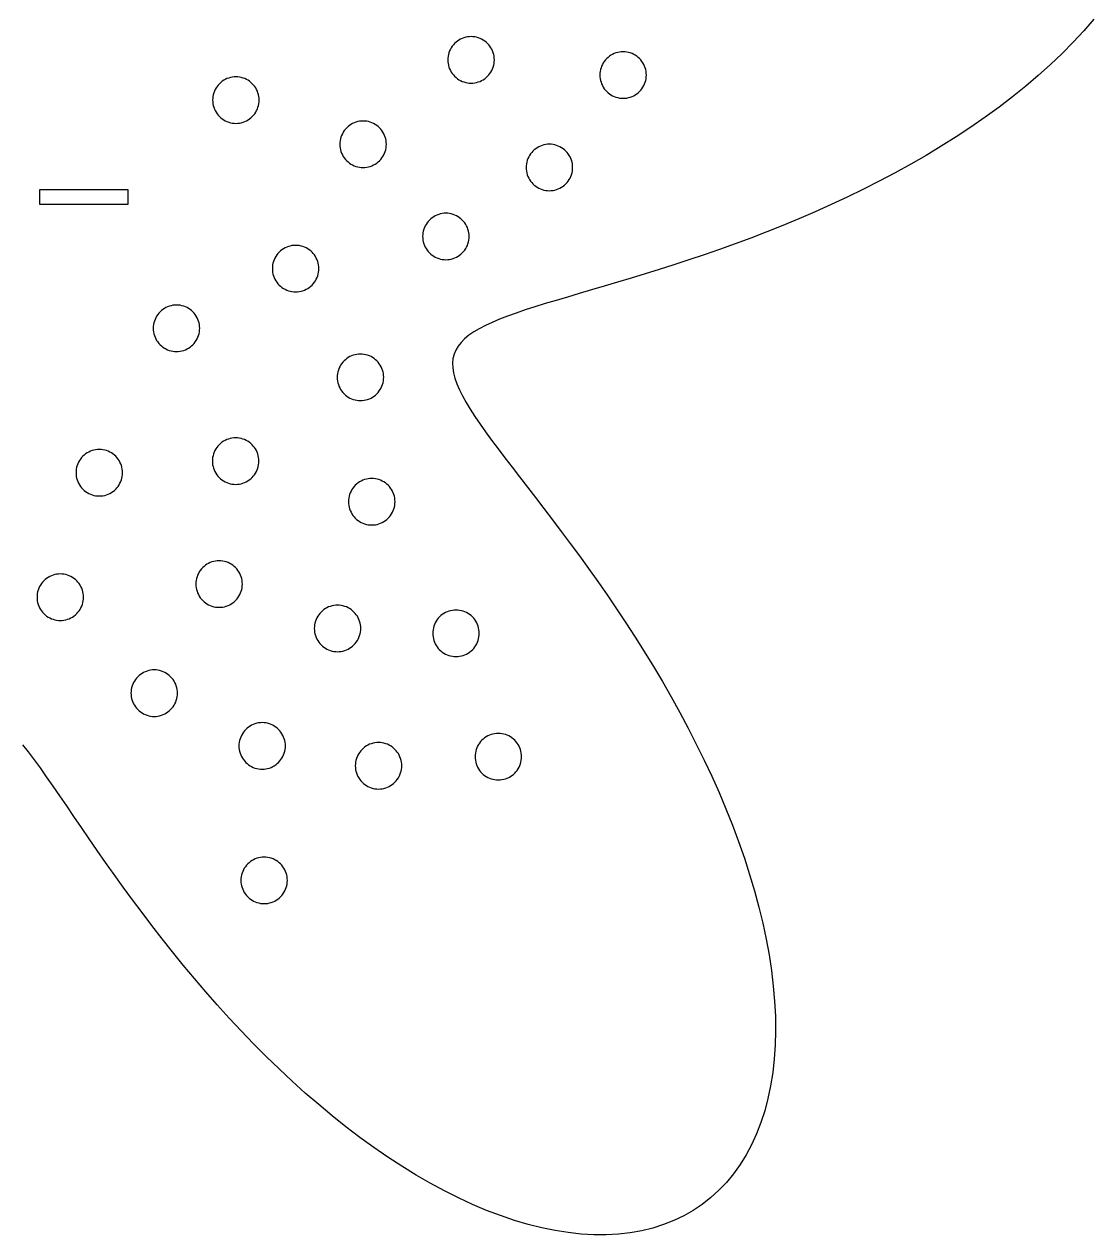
# Model space of a CAD drawing. Header units: millimetres. Extents: x 0 to 411, y 14 to 280.
# Drawn here: x 75 to 139.4, y 142.5 to 215.4 of the extents above; entities that cross this region are included whole.
import ezdxf

# ---------------------------------------------------------------- set-up
doc = ezdxf.new("R2010")
doc.units = ezdxf.units.MM
doc.layers.add('CUT', color=1, linetype='Continuous')
doc.layers.add('ENGRAVE', color=7, linetype='Continuous')

msp = doc.modelspace()

# ---------------------------------------------------------------- linework, layer by layer
at = {"layer": 'CUT'}
msp.add_lwpolyline([(139.43, 215.716), (138.829, 215.022), (138.194, 214.335), (137.524, 213.657), (136.823, 212.987), (136.09, 212.328), (135.329, 211.68), (134.54, 211.044), (133.726, 210.42), (132.888, 209.81), (132.027, 209.214), (131.147, 208.632), (130.249, 208.065), (129.334, 207.513), (128.405, 206.978), (127.464, 206.458), (126.513, 205.956), (125.553, 205.469), (124.588, 205), (123.618, 204.548), (122.646, 204.112), (122.646, 204.112), (121.675, 203.693), (120.706, 203.291), (119.741, 202.906), (118.782, 202.536), (117.831, 202.183), (116.89, 201.845), (115.962, 201.522), (115.047, 201.214), (114.149, 200.919), (113.267, 200.639), (112.406, 200.37), (111.565, 200.114), (110.747, 199.869), (109.953, 199.634), (109.185, 199.408), (108.445, 199.191), (107.732, 198.982), (107.05, 198.779), (106.399, 198.582), (105.78, 198.389), (105.194, 198.2), (104.642, 198.013), (104.125, 197.827), (103.644, 197.641), (103.2, 197.454), (102.793, 197.265), (102.423, 197.073), (102.091, 196.876), (101.797, 196.673), (101.542, 196.463), (101.325, 196.246), (101.147, 196.019), (101.007, 195.782), (100.905, 195.534), (100.841, 195.273), (100.815, 194.999), (100.826, 194.711), (100.874, 194.407), (100.957, 194.088), (101.075, 193.751), (101.228, 193.396), (101.414, 193.023), (101.633, 192.631), (101.882, 192.218), (102.162, 191.785), (102.471, 191.331), (102.808, 190.856), (103.17, 190.358), (103.558, 189.838), (103.969, 189.296), (104.402, 188.731), (104.855, 188.143), (105.326, 187.532), (105.815, 186.898), (106.319, 186.242), (106.837, 185.562), (107.366, 184.861), (107.906, 184.137), (108.454, 183.392), (109.008, 182.626), (109.566, 181.839), (110.128, 181.032), (110.69, 180.206), (111.252, 179.361), (111.81, 178.498), (112.364, 177.619), (112.912, 176.724), (113.452, 175.814), (113.982, 174.891), (114.5, 173.955), (115.006, 173.008), (115.496, 172.05), (115.97, 171.084), (116.426, 170.111), (116.863, 169.132), (117.279, 168.148), (117.673, 167.161), (118.043, 166.173), (118.388, 165.185), (118.707, 164.198), (119, 163.215), (119.264, 162.237), (119.499, 161.265), (119.704, 160.301), (119.878, 159.348), (120.021, 158.405), (120.132, 157.476), (120.209, 156.561), (120.254, 155.663), (120.265, 154.783), (120.242, 153.922), (120.185, 153.082), (120.093, 152.266), (119.967, 151.473), (119.806, 150.706), (119.612, 149.965), (119.383, 149.254), (119.12, 148.571), (118.823, 147.92), (118.494, 147.301), (118.132, 146.716), (117.738, 146.165), (117.312, 145.649), (116.856, 145.17), (116.37, 144.728), (115.855, 144.324), (115.311, 143.959), (114.74, 143.633), (114.144, 143.347), (113.522, 143.102), (112.876, 142.897), (112.207, 142.734), (111.516, 142.612), (110.806, 142.531), (110.076, 142.492), (109.328, 142.494), (108.564, 142.537), (107.785, 142.622), (106.992, 142.747), (106.186, 142.912), (105.37, 143.117), (104.545, 143.361), (103.711, 143.644), (102.87, 143.964), (102.024, 144.32), (101.175, 144.713), (100.323, 145.14), (99.469, 145.6), (98.616, 146.093), (97.765, 146.617), (96.916, 147.17), (96.071, 147.752), (95.231, 148.361), (94.398, 148.994), (93.573, 149.652), (92.756, 150.331), (91.949, 151.031), (91.153, 151.749), (90.368, 152.483), (89.596, 153.233), (88.837, 153.995), (88.092, 154.768), (87.362, 155.55), (86.648, 156.34), (85.949, 157.134), (85.267, 157.932), (84.602, 158.731), (83.955, 159.529), (83.325, 160.324), (82.713, 161.114), (82.119, 161.897), (81.543, 162.671), (80.985, 163.435), (80.446, 164.186), (79.924, 164.923), (79.421, 165.643), (78.935, 166.346), (78.466, 167.028), (78.014, 167.689), (77.579, 168.326), (77.16, 168.939), (76.756, 169.525), (76.368, 170.083), (75.993, 170.613), (75.632, 171.111), (75.283, 171.578), (74.947, 172.012)], dxfattribs=at)
for points in [[(103.227, 212.731), (103.265, 212.834), (103.295, 212.94), (103.316, 213.047), (103.329, 213.156), (103.333, 213.266), (103.329, 213.376), (103.316, 213.485), (103.295, 213.593), (103.265, 213.699), (103.227, 213.802), (103.181, 213.902), (103.127, 213.998), (103.066, 214.089), (102.998, 214.176), (102.923, 214.256), (102.843, 214.331), (102.756, 214.399), (102.665, 214.46), (102.569, 214.514), (102.469, 214.56), (102.366, 214.598), (102.26, 214.628), (102.152, 214.649), (102.043, 214.662), (101.933, 214.666), (101.823, 214.662), (101.714, 214.649), (101.607, 214.628), (101.501, 214.598), (101.398, 214.56), (101.298, 214.514), (101.202, 214.46), (101.11, 214.399), (101.024, 214.331), (100.943, 214.256), (100.869, 214.176), (100.801, 214.089), (100.74, 213.998), (100.686, 213.902), (100.64, 213.802), (100.602, 213.699), (100.572, 213.593), (100.551, 213.485), (100.538, 213.376), (100.533, 213.266), (100.538, 213.156), (100.551, 213.047), (100.572, 212.94), (100.602, 212.834), (100.64, 212.731), (100.686, 212.631), (100.74, 212.535), (100.801, 212.443), (100.869, 212.357), (100.943, 212.276), (101.024, 212.202), (101.11, 212.134), (101.202, 212.073), (101.298, 212.019), (101.398, 211.973), (101.501, 211.935), (101.607, 211.905), (101.714, 211.884), (101.823, 211.871), (101.933, 211.866), (102.043, 211.871), (102.152, 211.884), (102.26, 211.905), (102.366, 211.935), (102.469, 211.973), (102.569, 212.019), (102.665, 212.073), (102.756, 212.134), (102.843, 212.202), (102.923, 212.276), (102.998, 212.357), (103.066, 212.443), (103.127, 212.535), (103.181, 212.631), (103.227, 212.731)], [(112.382, 211.815), (112.42, 211.919), (112.45, 212.024), (112.472, 212.132), (112.484, 212.241), (112.489, 212.351), (112.484, 212.461), (112.472, 212.57), (112.45, 212.678), (112.42, 212.784), (112.382, 212.887), (112.336, 212.987), (112.282, 213.083), (112.221, 213.174), (112.153, 213.26), (112.079, 213.341), (111.998, 213.416), (111.912, 213.484), (111.82, 213.545), (111.724, 213.599), (111.625, 213.645), (111.521, 213.683), (111.416, 213.712), (111.308, 213.734), (111.199, 213.747), (111.089, 213.751), (110.979, 213.747), (110.87, 213.734), (110.762, 213.712), (110.656, 213.683), (110.553, 213.645), (110.453, 213.599), (110.357, 213.545), (110.266, 213.484), (110.18, 213.416), (110.099, 213.341), (110.024, 213.26), (109.956, 213.174), (109.895, 213.083), (109.841, 212.987), (109.795, 212.887), (109.757, 212.784), (109.727, 212.678), (109.706, 212.57), (109.693, 212.461), (109.689, 212.351), (109.693, 212.241), (109.706, 212.132), (109.727, 212.024), (109.757, 211.919), (109.795, 211.815), (109.841, 211.716), (109.895, 211.62), (109.956, 211.528), (110.024, 211.442), (110.099, 211.361), (110.18, 211.287), (110.266, 211.219), (110.357, 211.157), (110.453, 211.104), (110.553, 211.058), (110.656, 211.02), (110.762, 210.99), (110.87, 210.968), (110.979, 210.955), (111.089, 210.951), (111.199, 210.955), (111.308, 210.968), (111.416, 210.99), (111.521, 211.02), (111.625, 211.058), (111.724, 211.104), (111.82, 211.157), (111.912, 211.219), (111.998, 211.287), (112.079, 211.361), (112.153, 211.442), (112.221, 211.528), (112.282, 211.62), (112.336, 211.716), (112.382, 211.815)], [(89.062, 210.306), (89.1, 210.41), (89.129, 210.515), (89.151, 210.623), (89.164, 210.732), (89.168, 210.842), (89.164, 210.952), (89.151, 211.061), (89.129, 211.169), (89.1, 211.275), (89.062, 211.378), (89.016, 211.478), (88.962, 211.574), (88.901, 211.665), (88.833, 211.751), (88.758, 211.832), (88.677, 211.907), (88.591, 211.975), (88.5, 212.036), (88.404, 212.09), (88.304, 212.136), (88.201, 212.174), (88.095, 212.204), (87.987, 212.225), (87.878, 212.238), (87.768, 212.242), (87.658, 212.238), (87.549, 212.225), (87.441, 212.204), (87.336, 212.174), (87.232, 212.136), (87.133, 212.09), (87.037, 212.036), (86.945, 211.975), (86.859, 211.907), (86.778, 211.832), (86.704, 211.751), (86.636, 211.665), (86.574, 211.574), (86.521, 211.478), (86.475, 211.378), (86.437, 211.275), (86.407, 211.169), (86.385, 211.061), (86.372, 210.952), (86.368, 210.842), (86.372, 210.732), (86.385, 210.623), (86.407, 210.515), (86.437, 210.41), (86.475, 210.306), (86.521, 210.207), (86.574, 210.111), (86.636, 210.019), (86.704, 209.933), (86.778, 209.852), (86.859, 209.778), (86.945, 209.71), (87.037, 209.649), (87.133, 209.595), (87.232, 209.549), (87.336, 209.511), (87.441, 209.481), (87.549, 209.459), (87.658, 209.447), (87.768, 209.442), (87.878, 209.447), (87.987, 209.459), (88.095, 209.481), (88.201, 209.511), (88.304, 209.549), (88.404, 209.595), (88.5, 209.649), (88.591, 209.71), (88.677, 209.778), (88.758, 209.852), (88.833, 209.933), (88.901, 210.019), (88.962, 210.111), (89.016, 210.207), (89.062, 210.306)], [(96.677, 207.548), (96.723, 207.648), (96.761, 207.751), (96.791, 207.856), (96.812, 207.964), (96.825, 208.073), (96.83, 208.183), (96.825, 208.293), (96.812, 208.402), (96.791, 208.51), (96.761, 208.616), (96.723, 208.719), (96.677, 208.819), (96.623, 208.915), (96.562, 209.006), (96.494, 209.092), (96.419, 209.173), (96.339, 209.248), (96.252, 209.316), (96.161, 209.377), (96.065, 209.431), (95.965, 209.477), (95.862, 209.515), (95.756, 209.545), (95.649, 209.566), (95.539, 209.579), (95.43, 209.583), (95.32, 209.579), (95.211, 209.566), (95.103, 209.545), (94.997, 209.515), (94.894, 209.477), (94.794, 209.431), (94.698, 209.377), (94.607, 209.316), (94.52, 209.248), (94.44, 209.173), (94.365, 209.092), (94.297, 209.006), (94.236, 208.915), (94.182, 208.819), (94.136, 208.719), (94.098, 208.616), (94.068, 208.51), (94.047, 208.402), (94.034, 208.293), (94.03, 208.183), (94.034, 208.073), (94.047, 207.964), (94.068, 207.856), (94.098, 207.751), (94.136, 207.648), (94.182, 207.548), (94.236, 207.452), (94.297, 207.36), (94.365, 207.274), (94.44, 207.193), (94.52, 207.119), (94.607, 207.051), (94.698, 206.99), (94.794, 206.936), (94.894, 206.89), (94.997, 206.852), (95.103, 206.822), (95.211, 206.801), (95.32, 206.788), (95.43, 206.783), (95.539, 206.788), (95.649, 206.801), (95.756, 206.822), (95.862, 206.852), (95.965, 206.89), (96.065, 206.936), (96.161, 206.99), (96.252, 207.051), (96.339, 207.119), (96.419, 207.193), (96.494, 207.274), (96.562, 207.36), (96.623, 207.452), (96.677, 207.548)], [(107.896, 206.148), (107.942, 206.248), (107.98, 206.351), (108.01, 206.456), (108.031, 206.564), (108.044, 206.673), (108.048, 206.783), (108.044, 206.893), (108.031, 207.002), (108.01, 207.11), (107.98, 207.216), (107.942, 207.319), (107.896, 207.419), (107.842, 207.515), (107.781, 207.606), (107.713, 207.693), (107.638, 207.773), (107.558, 207.848), (107.471, 207.916), (107.38, 207.977), (107.284, 208.031), (107.184, 208.077), (107.081, 208.115), (106.975, 208.145), (106.867, 208.166), (106.758, 208.179), (106.648, 208.183), (106.538, 208.179), (106.429, 208.166), (106.321, 208.145), (106.216, 208.115), (106.113, 208.077), (106.013, 208.031), (105.917, 207.977), (105.825, 207.916), (105.739, 207.848), (105.658, 207.773), (105.584, 207.693), (105.516, 207.606), (105.455, 207.515), (105.401, 207.419), (105.355, 207.319), (105.317, 207.216), (105.287, 207.11), (105.266, 207.002), (105.253, 206.893), (105.248, 206.783), (105.253, 206.673), (105.266, 206.564), (105.287, 206.456), (105.317, 206.351), (105.355, 206.248), (105.401, 206.148), (105.455, 206.052), (105.516, 205.96), (105.584, 205.874), (105.658, 205.793), (105.739, 205.719), (105.825, 205.651), (105.917, 205.59), (106.013, 205.536), (106.113, 205.49), (106.216, 205.452), (106.321, 205.422), (106.429, 205.401), (106.538, 205.388), (106.648, 205.383), (106.758, 205.388), (106.867, 205.401), (106.975, 205.422), (107.081, 205.452), (107.184, 205.49), (107.284, 205.536), (107.38, 205.59), (107.471, 205.651), (107.558, 205.719), (107.638, 205.793), (107.713, 205.874), (107.781, 205.96), (107.842, 206.052), (107.896, 206.148)], [(101.707, 202.091), (101.745, 202.194), (101.775, 202.3), (101.796, 202.408), (101.809, 202.517), (101.813, 202.627), (101.809, 202.737), (101.796, 202.846), (101.775, 202.954), (101.745, 203.06), (101.707, 203.163), (101.661, 203.263), (101.607, 203.359), (101.546, 203.45), (101.478, 203.536), (101.403, 203.617), (101.322, 203.692), (101.236, 203.76), (101.145, 203.821), (101.049, 203.874), (100.949, 203.92), (100.846, 203.958), (100.74, 203.988), (100.632, 204.01), (100.523, 204.023), (100.413, 204.027), (100.303, 204.023), (100.194, 204.01), (100.086, 203.988), (99.981, 203.958), (99.877, 203.92), (99.778, 203.874), (99.682, 203.821), (99.59, 203.76), (99.504, 203.692), (99.423, 203.617), (99.349, 203.536), (99.281, 203.45), (99.22, 203.359), (99.166, 203.263), (99.12, 203.163), (99.082, 203.06), (99.052, 202.954), (99.03, 202.846), (99.018, 202.737), (99.013, 202.627), (99.018, 202.517), (99.03, 202.408), (99.052, 202.3), (99.082, 202.194), (99.12, 202.091), (99.166, 201.991), (99.22, 201.896), (99.281, 201.804), (99.349, 201.718), (99.423, 201.637), (99.504, 201.562), (99.59, 201.494), (99.682, 201.433), (99.778, 201.38), (99.877, 201.334), (99.981, 201.296), (100.086, 201.266), (100.194, 201.244), (100.303, 201.231), (100.413, 201.227), (100.523, 201.231), (100.632, 201.244), (100.74, 201.266), (100.846, 201.296), (100.949, 201.334), (101.049, 201.38), (101.145, 201.433), (101.236, 201.494), (101.322, 201.562), (101.403, 201.637), (101.478, 201.718), (101.546, 201.804), (101.607, 201.896), (101.661, 201.991), (101.707, 202.091)], [(92.658, 200.157), (92.696, 200.26), (92.726, 200.366), (92.747, 200.473), (92.76, 200.583), (92.764, 200.692), (92.76, 200.802), (92.747, 200.911), (92.726, 201.019), (92.696, 201.125), (92.658, 201.228), (92.612, 201.328), (92.558, 201.424), (92.497, 201.515), (92.429, 201.602), (92.354, 201.682), (92.274, 201.757), (92.187, 201.825), (92.096, 201.886), (92, 201.94), (91.9, 201.986), (91.797, 202.024), (91.691, 202.054), (91.583, 202.075), (91.474, 202.088), (91.364, 202.092), (91.255, 202.088), (91.145, 202.075), (91.038, 202.054), (90.932, 202.024), (90.829, 201.986), (90.729, 201.94), (90.633, 201.886), (90.541, 201.825), (90.455, 201.757), (90.374, 201.682), (90.3, 201.602), (90.232, 201.515), (90.171, 201.424), (90.117, 201.328), (90.071, 201.228), (90.033, 201.125), (90.003, 201.019), (89.982, 200.911), (89.969, 200.802), (89.964, 200.692), (89.969, 200.583), (89.982, 200.473), (90.003, 200.366), (90.033, 200.26), (90.071, 200.157), (90.117, 200.057), (90.171, 199.961), (90.232, 199.869), (90.3, 199.783), (90.374, 199.702), (90.455, 199.628), (90.541, 199.56), (90.633, 199.499), (90.729, 199.445), (90.829, 199.399), (90.932, 199.361), (91.038, 199.331), (91.145, 199.31), (91.255, 199.297), (91.364, 199.292), (91.474, 199.297), (91.583, 199.31), (91.691, 199.331), (91.797, 199.361), (91.9, 199.399), (92, 199.445), (92.096, 199.499), (92.187, 199.56), (92.274, 199.628), (92.354, 199.702), (92.429, 199.783), (92.497, 199.869), (92.558, 199.961), (92.612, 200.057), (92.658, 200.157)], [(85.485, 196.563), (85.523, 196.666), (85.553, 196.772), (85.574, 196.88), (85.587, 196.989), (85.591, 197.099), (85.587, 197.209), (85.574, 197.318), (85.553, 197.426), (85.523, 197.532), (85.485, 197.635), (85.439, 197.735), (85.385, 197.831), (85.324, 197.922), (85.256, 198.008), (85.181, 198.089), (85.101, 198.164), (85.014, 198.232), (84.923, 198.293), (84.827, 198.346), (84.727, 198.392), (84.624, 198.43), (84.518, 198.46), (84.41, 198.482), (84.301, 198.495), (84.191, 198.499), (84.081, 198.495), (83.972, 198.482), (83.864, 198.46), (83.759, 198.43), (83.656, 198.392), (83.556, 198.346), (83.46, 198.293), (83.368, 198.232), (83.282, 198.164), (83.201, 198.089), (83.127, 198.008), (83.059, 197.922), (82.998, 197.831), (82.944, 197.735), (82.898, 197.635), (82.86, 197.532), (82.83, 197.426), (82.809, 197.318), (82.796, 197.209), (82.791, 197.099), (82.796, 196.989), (82.809, 196.88), (82.83, 196.772), (82.86, 196.666), (82.898, 196.563), (82.944, 196.463), (82.998, 196.368), (83.059, 196.276), (83.127, 196.19), (83.201, 196.109), (83.282, 196.034), (83.368, 195.966), (83.46, 195.905), (83.556, 195.852), (83.656, 195.806), (83.759, 195.768), (83.864, 195.738), (83.972, 195.716), (84.081, 195.703), (84.191, 195.699), (84.301, 195.703), (84.41, 195.716), (84.518, 195.738), (84.624, 195.768), (84.727, 195.806), (84.827, 195.852), (84.923, 195.905), (85.014, 195.966), (85.101, 196.034), (85.181, 196.109), (85.256, 196.19), (85.324, 196.276), (85.385, 196.368), (85.439, 196.463), (85.485, 196.563)], [(96.563, 193.607), (96.601, 193.71), (96.631, 193.816), (96.653, 193.924), (96.666, 194.033), (96.67, 194.143), (96.666, 194.253), (96.653, 194.362), (96.631, 194.47), (96.601, 194.575), (96.563, 194.679), (96.517, 194.778), (96.464, 194.874), (96.403, 194.966), (96.334, 195.052), (96.26, 195.133), (96.179, 195.207), (96.093, 195.275), (96.001, 195.336), (95.905, 195.39), (95.806, 195.436), (95.703, 195.474), (95.597, 195.504), (95.489, 195.526), (95.38, 195.538), (95.27, 195.543), (95.16, 195.538), (95.051, 195.526), (94.943, 195.504), (94.837, 195.474), (94.734, 195.436), (94.634, 195.39), (94.538, 195.336), (94.447, 195.275), (94.361, 195.207), (94.28, 195.133), (94.205, 195.052), (94.137, 194.966), (94.076, 194.874), (94.023, 194.778), (93.976, 194.679), (93.938, 194.575), (93.909, 194.47), (93.887, 194.362), (93.874, 194.253), (93.87, 194.143), (93.874, 194.033), (93.887, 193.924), (93.909, 193.816), (93.938, 193.71), (93.976, 193.607), (94.023, 193.507), (94.076, 193.411), (94.137, 193.32), (94.205, 193.234), (94.28, 193.153), (94.361, 193.078), (94.447, 193.01), (94.538, 192.949), (94.634, 192.895), (94.734, 192.849), (94.837, 192.811), (94.943, 192.781), (95.051, 192.76), (95.16, 192.747), (95.27, 192.743), (95.38, 192.747), (95.489, 192.76), (95.597, 192.781), (95.703, 192.811), (95.806, 192.849), (95.905, 192.895), (96.001, 192.949), (96.093, 193.01), (96.179, 193.078), (96.26, 193.153), (96.334, 193.234), (96.403, 193.32), (96.464, 193.411), (96.517, 193.507), (96.563, 193.607)], [(89.046, 188.561), (89.084, 188.664), (89.113, 188.769), (89.135, 188.877), (89.148, 188.986), (89.152, 189.096), (89.148, 189.206), (89.135, 189.315), (89.113, 189.423), (89.084, 189.529), (89.046, 189.632), (89, 189.732), (88.946, 189.828), (88.885, 189.919), (88.817, 190.006), (88.742, 190.086), (88.661, 190.161), (88.575, 190.229), (88.484, 190.29), (88.388, 190.344), (88.288, 190.39), (88.185, 190.428), (88.079, 190.458), (87.971, 190.479), (87.862, 190.492), (87.752, 190.496), (87.642, 190.492), (87.533, 190.479), (87.425, 190.458), (87.32, 190.428), (87.216, 190.39), (87.117, 190.344), (87.021, 190.29), (86.929, 190.229), (86.843, 190.161), (86.762, 190.086), (86.688, 190.006), (86.62, 189.919), (86.558, 189.828), (86.505, 189.732), (86.459, 189.632), (86.421, 189.529), (86.391, 189.423), (86.369, 189.315), (86.356, 189.206), (86.352, 189.096), (86.356, 188.986), (86.369, 188.877), (86.391, 188.769), (86.421, 188.664), (86.459, 188.561), (86.505, 188.461), (86.558, 188.365), (86.62, 188.273), (86.688, 188.187), (86.762, 188.106), (86.843, 188.032), (86.929, 187.964), (87.021, 187.903), (87.117, 187.849), (87.216, 187.803), (87.32, 187.765), (87.425, 187.735), (87.533, 187.714), (87.642, 187.701), (87.752, 187.696), (87.862, 187.701), (87.971, 187.714), (88.079, 187.735), (88.185, 187.765), (88.288, 187.803), (88.388, 187.849), (88.484, 187.903), (88.575, 187.964), (88.661, 188.032), (88.742, 188.106), (88.817, 188.187), (88.885, 188.273), (88.946, 188.365), (89, 188.461), (89.046, 188.561)], [(80.834, 187.86), (80.872, 187.963), (80.902, 188.068), (80.924, 188.176), (80.937, 188.285), (80.941, 188.395), (80.937, 188.505), (80.924, 188.614), (80.902, 188.722), (80.872, 188.828), (80.834, 188.931), (80.788, 189.031), (80.735, 189.127), (80.674, 189.218), (80.606, 189.305), (80.531, 189.385), (80.45, 189.46), (80.364, 189.528), (80.272, 189.589), (80.177, 189.643), (80.077, 189.689), (79.974, 189.727), (79.868, 189.757), (79.76, 189.778), (79.651, 189.791), (79.541, 189.795), (79.431, 189.791), (79.322, 189.778), (79.214, 189.757), (79.108, 189.727), (79.005, 189.689), (78.905, 189.643), (78.809, 189.589), (78.718, 189.528), (78.632, 189.46), (78.551, 189.385), (78.476, 189.305), (78.408, 189.218), (78.347, 189.127), (78.294, 189.031), (78.248, 188.931), (78.21, 188.828), (78.18, 188.722), (78.158, 188.614), (78.145, 188.505), (78.141, 188.395), (78.145, 188.285), (78.158, 188.176), (78.18, 188.068), (78.21, 187.963), (78.248, 187.86), (78.294, 187.76), (78.347, 187.664), (78.408, 187.572), (78.476, 187.486), (78.551, 187.405), (78.632, 187.331), (78.718, 187.263), (78.809, 187.202), (78.905, 187.148), (79.005, 187.102), (79.108, 187.064), (79.214, 187.034), (79.322, 187.013), (79.431, 187), (79.541, 186.995), (79.651, 187), (79.76, 187.013), (79.868, 187.034), (79.974, 187.064), (80.077, 187.102), (80.177, 187.148), (80.272, 187.202), (80.364, 187.263), (80.45, 187.331), (80.531, 187.405), (80.606, 187.486), (80.674, 187.572), (80.735, 187.664), (80.788, 187.76), (80.834, 187.86)], [(97.244, 186.113), (97.282, 186.216), (97.312, 186.321), (97.333, 186.429), (97.346, 186.538), (97.351, 186.648), (97.346, 186.758), (97.333, 186.867), (97.312, 186.975), (97.282, 187.081), (97.244, 187.184), (97.198, 187.284), (97.144, 187.38), (97.083, 187.471), (97.015, 187.558), (96.941, 187.638), (96.86, 187.713), (96.774, 187.781), (96.682, 187.842), (96.586, 187.896), (96.486, 187.942), (96.383, 187.98), (96.277, 188.01), (96.17, 188.031), (96.06, 188.044), (95.951, 188.048), (95.841, 188.044), (95.732, 188.031), (95.624, 188.01), (95.518, 187.98), (95.415, 187.942), (95.315, 187.896), (95.219, 187.842), (95.128, 187.781), (95.041, 187.713), (94.961, 187.638), (94.886, 187.558), (94.818, 187.471), (94.757, 187.38), (94.703, 187.284), (94.657, 187.184), (94.619, 187.081), (94.589, 186.975), (94.568, 186.867), (94.555, 186.758), (94.551, 186.648), (94.555, 186.538), (94.568, 186.429), (94.589, 186.321), (94.619, 186.216), (94.657, 186.113), (94.703, 186.013), (94.757, 185.917), (94.818, 185.825), (94.886, 185.739), (94.961, 185.658), (95.041, 185.584), (95.128, 185.516), (95.219, 185.455), (95.315, 185.401), (95.415, 185.355), (95.518, 185.317), (95.624, 185.287), (95.732, 185.266), (95.841, 185.253), (95.951, 185.248), (96.06, 185.253), (96.17, 185.266), (96.277, 185.287), (96.383, 185.317), (96.486, 185.355), (96.586, 185.401), (96.682, 185.455), (96.774, 185.516), (96.86, 185.584), (96.941, 185.658), (97.015, 185.739), (97.083, 185.825), (97.144, 185.917), (97.198, 186.013), (97.244, 186.113)], [(88.053, 181.153), (88.091, 181.256), (88.121, 181.362), (88.142, 181.47), (88.155, 181.579), (88.16, 181.689), (88.155, 181.799), (88.142, 181.908), (88.121, 182.016), (88.091, 182.121), (88.053, 182.225), (88.007, 182.324), (87.953, 182.42), (87.892, 182.512), (87.824, 182.598), (87.75, 182.679), (87.669, 182.753), (87.582, 182.821), (87.491, 182.882), (87.395, 182.936), (87.295, 182.982), (87.192, 183.02), (87.086, 183.05), (86.979, 183.072), (86.869, 183.084), (86.76, 183.089), (86.65, 183.084), (86.541, 183.072), (86.433, 183.05), (86.327, 183.02), (86.224, 182.982), (86.124, 182.936), (86.028, 182.882), (85.937, 182.821), (85.85, 182.753), (85.77, 182.679), (85.695, 182.598), (85.627, 182.512), (85.566, 182.42), (85.512, 182.324), (85.466, 182.225), (85.428, 182.121), (85.398, 182.016), (85.377, 181.908), (85.364, 181.799), (85.36, 181.689), (85.364, 181.579), (85.377, 181.47), (85.398, 181.362), (85.428, 181.256), (85.466, 181.153), (85.512, 181.053), (85.566, 180.957), (85.627, 180.866), (85.695, 180.78), (85.77, 180.699), (85.85, 180.624), (85.937, 180.556), (86.028, 180.495), (86.124, 180.441), (86.224, 180.395), (86.327, 180.357), (86.433, 180.327), (86.541, 180.306), (86.65, 180.293), (86.76, 180.289), (86.869, 180.293), (86.979, 180.306), (87.086, 180.327), (87.192, 180.357), (87.295, 180.395), (87.395, 180.441), (87.491, 180.495), (87.582, 180.556), (87.669, 180.624), (87.75, 180.699), (87.824, 180.78), (87.892, 180.866), (87.953, 180.957), (88.007, 181.053), (88.053, 181.153)], [(78.486, 180.363), (78.524, 180.466), (78.554, 180.572), (78.575, 180.68), (78.588, 180.789), (78.593, 180.899), (78.588, 181.008), (78.575, 181.118), (78.554, 181.225), (78.524, 181.331), (78.486, 181.434), (78.44, 181.534), (78.386, 181.63), (78.325, 181.722), (78.257, 181.808), (78.183, 181.889), (78.102, 181.963), (78.016, 182.031), (77.924, 182.092), (77.828, 182.146), (77.728, 182.192), (77.625, 182.23), (77.52, 182.26), (77.412, 182.281), (77.303, 182.294), (77.193, 182.299), (77.083, 182.294), (76.974, 182.281), (76.866, 182.26), (76.76, 182.23), (76.657, 182.192), (76.557, 182.146), (76.461, 182.092), (76.37, 182.031), (76.283, 181.963), (76.203, 181.889), (76.128, 181.808), (76.06, 181.722), (75.999, 181.63), (75.945, 181.534), (75.899, 181.434), (75.861, 181.331), (75.831, 181.225), (75.81, 181.118), (75.797, 181.008), (75.793, 180.899), (75.797, 180.789), (75.81, 180.68), (75.831, 180.572), (75.861, 180.466), (75.899, 180.363), (75.945, 180.263), (75.999, 180.167), (76.06, 180.076), (76.128, 179.989), (76.203, 179.909), (76.283, 179.834), (76.37, 179.766), (76.461, 179.705), (76.557, 179.651), (76.657, 179.605), (76.76, 179.567), (76.866, 179.537), (76.974, 179.516), (77.083, 179.503), (77.193, 179.499), (77.303, 179.503), (77.412, 179.516), (77.52, 179.537), (77.625, 179.567), (77.728, 179.605), (77.828, 179.651), (77.924, 179.705), (78.016, 179.766), (78.102, 179.834), (78.183, 179.909), (78.257, 179.989), (78.325, 180.076), (78.386, 180.167), (78.44, 180.263), (78.486, 180.363)], [(95.182, 178.479), (95.22, 178.583), (95.25, 178.688), (95.271, 178.796), (95.284, 178.905), (95.288, 179.015), (95.284, 179.125), (95.271, 179.234), (95.25, 179.342), (95.22, 179.448), (95.182, 179.551), (95.136, 179.651), (95.082, 179.747), (95.021, 179.838), (94.953, 179.924), (94.878, 180.005), (94.798, 180.08), (94.711, 180.148), (94.62, 180.209), (94.524, 180.263), (94.424, 180.309), (94.321, 180.347), (94.215, 180.377), (94.107, 180.398), (93.998, 180.411), (93.888, 180.415), (93.779, 180.411), (93.669, 180.398), (93.562, 180.377), (93.456, 180.347), (93.353, 180.309), (93.253, 180.263), (93.157, 180.209), (93.065, 180.148), (92.979, 180.08), (92.898, 180.005), (92.824, 179.924), (92.756, 179.838), (92.695, 179.747), (92.641, 179.651), (92.595, 179.551), (92.557, 179.448), (92.527, 179.342), (92.506, 179.234), (92.493, 179.125), (92.488, 179.015), (92.493, 178.905), (92.506, 178.796), (92.527, 178.688), (92.557, 178.583), (92.595, 178.479), (92.641, 178.38), (92.695, 178.284), (92.756, 178.192), (92.824, 178.106), (92.898, 178.025), (92.979, 177.951), (93.065, 177.883), (93.157, 177.822), (93.253, 177.768), (93.353, 177.722), (93.456, 177.684), (93.562, 177.654), (93.669, 177.632), (93.779, 177.62), (93.888, 177.615), (93.998, 177.62), (94.107, 177.632), (94.215, 177.654), (94.321, 177.684), (94.424, 177.722), (94.524, 177.768), (94.62, 177.822), (94.711, 177.883), (94.798, 177.951), (94.878, 178.025), (94.953, 178.106), (95.021, 178.192), (95.082, 178.284), (95.136, 178.38), (95.182, 178.479)], [(102.27, 178.087), (102.316, 178.187), (102.354, 178.29), (102.384, 178.396), (102.406, 178.504), (102.419, 178.613), (102.423, 178.723), (102.419, 178.833), (102.406, 178.942), (102.384, 179.05), (102.354, 179.155), (102.316, 179.259), (102.27, 179.358), (102.217, 179.454), (102.156, 179.546), (102.088, 179.632), (102.013, 179.713), (101.932, 179.787), (101.846, 179.855), (101.754, 179.916), (101.659, 179.97), (101.559, 180.016), (101.456, 180.054), (101.35, 180.084), (101.242, 180.106), (101.133, 180.118), (101.023, 180.123), (100.913, 180.118), (100.804, 180.106), (100.696, 180.084), (100.59, 180.054), (100.487, 180.016), (100.387, 179.97), (100.291, 179.916), (100.2, 179.855), (100.114, 179.787), (100.033, 179.713), (99.958, 179.632), (99.89, 179.546), (99.829, 179.454), (99.776, 179.358), (99.73, 179.259), (99.691, 179.155), (99.662, 179.05), (99.64, 178.942), (99.627, 178.833), (99.623, 178.723), (99.627, 178.613), (99.64, 178.504), (99.662, 178.396), (99.691, 178.29), (99.73, 178.187), (99.776, 178.087), (99.829, 177.991), (99.89, 177.9), (99.958, 177.814), (100.033, 177.733), (100.114, 177.658), (100.2, 177.59), (100.291, 177.529), (100.387, 177.475), (100.487, 177.429), (100.59, 177.391), (100.696, 177.361), (100.804, 177.34), (100.913, 177.327), (101.023, 177.323), (101.133, 177.327), (101.242, 177.34), (101.35, 177.361), (101.456, 177.391), (101.559, 177.429), (101.659, 177.475), (101.754, 177.529), (101.846, 177.59), (101.932, 177.658), (102.013, 177.733), (102.088, 177.814), (102.156, 177.9), (102.217, 177.991), (102.27, 178.087)], [(84.143, 174.582), (84.181, 174.685), (84.21, 174.791), (84.232, 174.899), (84.245, 175.008), (84.249, 175.118), (84.245, 175.228), (84.232, 175.337), (84.21, 175.445), (84.181, 175.55), (84.143, 175.654), (84.097, 175.753), (84.043, 175.849), (83.982, 175.941), (83.914, 176.027), (83.839, 176.108), (83.758, 176.182), (83.672, 176.25), (83.581, 176.312), (83.485, 176.365), (83.385, 176.411), (83.282, 176.449), (83.176, 176.479), (83.068, 176.501), (82.959, 176.514), (82.849, 176.518), (82.739, 176.514), (82.63, 176.501), (82.522, 176.479), (82.416, 176.449), (82.313, 176.411), (82.214, 176.365), (82.118, 176.312), (82.026, 176.25), (81.94, 176.182), (81.859, 176.108), (81.785, 176.027), (81.716, 175.941), (81.655, 175.849), (81.602, 175.753), (81.556, 175.654), (81.518, 175.55), (81.488, 175.445), (81.466, 175.337), (81.453, 175.228), (81.449, 175.118), (81.453, 175.008), (81.466, 174.899), (81.488, 174.791), (81.518, 174.685), (81.556, 174.582), (81.602, 174.482), (81.655, 174.386), (81.716, 174.295), (81.785, 174.209), (81.859, 174.128), (81.94, 174.053), (82.026, 173.985), (82.118, 173.924), (82.214, 173.87), (82.313, 173.824), (82.416, 173.786), (82.522, 173.757), (82.63, 173.735), (82.739, 173.722), (82.849, 173.718), (82.959, 173.722), (83.068, 173.735), (83.176, 173.757), (83.282, 173.786), (83.385, 173.824), (83.485, 173.87), (83.581, 173.924), (83.672, 173.985), (83.758, 174.053), (83.839, 174.128), (83.914, 174.209), (83.982, 174.295), (84.043, 174.386), (84.097, 174.482), (84.143, 174.582)], [(90.599, 171.306), (90.645, 171.406), (90.683, 171.509), (90.713, 171.615), (90.734, 171.722), (90.747, 171.832), (90.752, 171.941), (90.747, 172.051), (90.734, 172.16), (90.713, 172.268), (90.683, 172.374), (90.645, 172.477), (90.599, 172.577), (90.545, 172.673), (90.484, 172.764), (90.416, 172.851), (90.342, 172.931), (90.261, 173.006), (90.175, 173.074), (90.083, 173.135), (89.987, 173.189), (89.887, 173.235), (89.784, 173.273), (89.679, 173.303), (89.571, 173.324), (89.462, 173.337), (89.352, 173.341), (89.242, 173.337), (89.133, 173.324), (89.025, 173.303), (88.919, 173.273), (88.816, 173.235), (88.716, 173.189), (88.62, 173.135), (88.529, 173.074), (88.442, 173.006), (88.362, 172.931), (88.287, 172.851), (88.219, 172.764), (88.158, 172.673), (88.104, 172.577), (88.058, 172.477), (88.02, 172.374), (87.99, 172.268), (87.969, 172.16), (87.956, 172.051), (87.952, 171.941), (87.956, 171.832), (87.969, 171.722), (87.99, 171.615), (88.02, 171.509), (88.058, 171.406), (88.104, 171.306), (88.158, 171.21), (88.219, 171.118), (88.287, 171.032), (88.362, 170.951), (88.442, 170.877), (88.529, 170.809), (88.62, 170.748), (88.716, 170.694), (88.816, 170.648), (88.919, 170.61), (89.025, 170.58), (89.133, 170.559), (89.242, 170.546), (89.352, 170.541), (89.462, 170.546), (89.571, 170.559), (89.679, 170.58), (89.784, 170.61), (89.887, 170.648), (89.987, 170.694), (90.083, 170.748), (90.175, 170.809), (90.261, 170.877), (90.342, 170.951), (90.416, 171.032), (90.484, 171.118), (90.545, 171.21), (90.599, 171.306)], [(97.651, 170.207), (97.689, 170.31), (97.719, 170.416), (97.74, 170.524), (97.753, 170.633), (97.758, 170.743), (97.753, 170.853), (97.74, 170.962), (97.719, 171.07), (97.689, 171.176), (97.651, 171.279), (97.605, 171.379), (97.551, 171.474), (97.49, 171.566), (97.422, 171.652), (97.348, 171.733), (97.267, 171.807), (97.181, 171.876), (97.089, 171.937), (96.993, 171.99), (96.893, 172.036), (96.79, 172.074), (96.684, 172.104), (96.577, 172.126), (96.467, 172.139), (96.358, 172.143), (96.248, 172.139), (96.139, 172.126), (96.031, 172.104), (95.925, 172.074), (95.822, 172.036), (95.722, 171.99), (95.626, 171.937), (95.535, 171.876), (95.448, 171.807), (95.368, 171.733), (95.293, 171.652), (95.225, 171.566), (95.164, 171.474), (95.11, 171.379), (95.064, 171.279), (95.026, 171.176), (94.996, 171.07), (94.975, 170.962), (94.962, 170.853), (94.958, 170.743), (94.962, 170.633), (94.975, 170.524), (94.996, 170.416), (95.026, 170.31), (95.064, 170.207), (95.11, 170.107), (95.164, 170.011), (95.225, 169.92), (95.293, 169.834), (95.368, 169.753), (95.448, 169.678), (95.535, 169.61), (95.626, 169.549), (95.722, 169.496), (95.822, 169.449), (95.925, 169.411), (96.031, 169.382), (96.139, 169.36), (96.248, 169.347), (96.358, 169.343), (96.467, 169.347), (96.577, 169.36), (96.684, 169.382), (96.79, 169.411), (96.893, 169.449), (96.993, 169.496), (97.089, 169.549), (97.181, 169.61), (97.267, 169.678), (97.348, 169.753), (97.422, 169.834), (97.49, 169.92), (97.551, 170.011), (97.605, 170.107), (97.651, 170.207)], [(104.864, 170.755), (104.902, 170.858), (104.932, 170.964), (104.954, 171.072), (104.967, 171.181), (104.971, 171.291), (104.967, 171.401), (104.954, 171.51), (104.932, 171.618), (104.902, 171.723), (104.864, 171.826), (104.818, 171.926), (104.765, 172.022), (104.704, 172.114), (104.635, 172.2), (104.561, 172.281), (104.48, 172.355), (104.394, 172.423), (104.302, 172.484), (104.206, 172.538), (104.107, 172.584), (104.004, 172.622), (103.898, 172.652), (103.79, 172.673), (103.681, 172.686), (103.571, 172.691), (103.461, 172.686), (103.352, 172.673), (103.244, 172.652), (103.138, 172.622), (103.035, 172.584), (102.935, 172.538), (102.839, 172.484), (102.748, 172.423), (102.662, 172.355), (102.581, 172.281), (102.506, 172.2), (102.438, 172.114), (102.377, 172.022), (102.323, 171.926), (102.277, 171.826), (102.239, 171.723), (102.21, 171.618), (102.188, 171.51), (102.175, 171.401), (102.171, 171.291), (102.175, 171.181), (102.188, 171.072), (102.21, 170.964), (102.239, 170.858), (102.277, 170.755), (102.323, 170.655), (102.377, 170.559), (102.438, 170.468), (102.506, 170.381), (102.581, 170.301), (102.662, 170.226), (102.748, 170.158), (102.839, 170.097), (102.935, 170.043), (103.035, 169.997), (103.138, 169.959), (103.244, 169.929), (103.352, 169.908), (103.461, 169.895), (103.571, 169.891), (103.681, 169.895), (103.79, 169.908), (103.898, 169.929), (104.004, 169.959), (104.107, 169.997), (104.206, 170.043), (104.302, 170.097), (104.394, 170.158), (104.48, 170.226), (104.561, 170.301), (104.635, 170.381), (104.704, 170.468), (104.765, 170.559), (104.818, 170.655), (104.864, 170.755)], [(90.764, 163.304), (90.802, 163.407), (90.832, 163.513), (90.853, 163.621), (90.866, 163.73), (90.87, 163.84), (90.866, 163.95), (90.853, 164.059), (90.832, 164.167), (90.802, 164.272), (90.764, 164.376), (90.718, 164.475), (90.664, 164.571), (90.603, 164.663), (90.535, 164.749), (90.46, 164.83), (90.38, 164.904), (90.293, 164.972), (90.202, 165.033), (90.106, 165.087), (90.006, 165.133), (89.903, 165.171), (89.797, 165.201), (89.689, 165.223), (89.58, 165.235), (89.47, 165.24), (89.361, 165.235), (89.251, 165.223), (89.144, 165.201), (89.038, 165.171), (88.935, 165.133), (88.835, 165.087), (88.739, 165.033), (88.647, 164.972), (88.561, 164.904), (88.48, 164.83), (88.406, 164.749), (88.338, 164.663), (88.277, 164.571), (88.223, 164.475), (88.177, 164.376), (88.139, 164.272), (88.109, 164.167), (88.088, 164.059), (88.075, 163.95), (88.07, 163.84), (88.075, 163.73), (88.088, 163.621), (88.109, 163.513), (88.139, 163.407), (88.177, 163.304), (88.223, 163.204), (88.277, 163.108), (88.338, 163.017), (88.406, 162.931), (88.48, 162.85), (88.561, 162.775), (88.647, 162.707), (88.739, 162.646), (88.835, 162.592), (88.935, 162.546), (89.038, 162.508), (89.144, 162.478), (89.251, 162.457), (89.361, 162.444), (89.47, 162.44), (89.58, 162.444), (89.689, 162.457), (89.797, 162.478), (89.903, 162.508), (90.006, 162.546), (90.106, 162.592), (90.202, 162.646), (90.293, 162.707), (90.38, 162.775), (90.46, 162.85), (90.535, 162.931), (90.603, 163.017), (90.664, 163.108), (90.718, 163.204), (90.764, 163.304)]]:
    msp.add_lwpolyline(points, close=True, dxfattribs=at)
at = {"layer": 'ENGRAVE'}
msp.add_lwpolyline([(81.271, 204.55), (75.971, 204.55), (75.971, 205.45), (81.271, 205.45), (81.271, 204.55)], close=True, dxfattribs=at)

doc.saveas('drawing.dxf')
